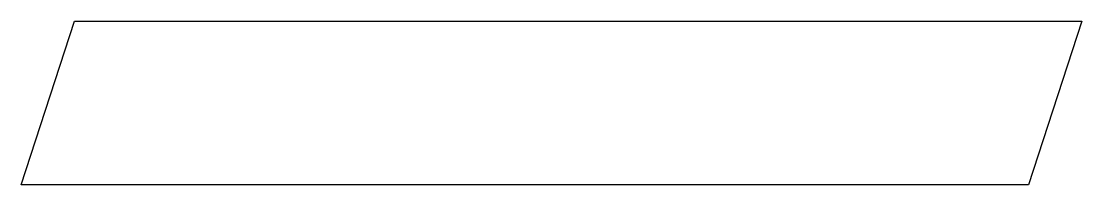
# Model space of a CAD drawing. Header units: inches. Extents: x 2 to 4.83, y 2 to 2.44.
import ezdxf

# ---------------------------------------------------------------- set-up
doc = ezdxf.new("R2010")
doc.units = ezdxf.units.IN
doc.header["$MEASUREMENT"] = 0
doc.layers.get('0').update_dxf_attribs({"linetype": 'CONTINUOUS'})

msp = doc.modelspace()

# ---------------------------------------------------------------- linework, layer by layer
for p, q in [((2, 2, 0.0625), (2.1422, 2.4375, 0.0625)), ((2.1422, 2.4375, 0.0625), (4.6875, 2.4375, 0.0625)), ((4.6875, 2.4375, 0.0625), (4.8297, 2.4375, 0.0625)), ((4.8297, 2.4375, 0.0625), (4.6875, 2, 0.0625)), ((4.6875, 2, 0.0625), (2, 2, 0.0625))]:
    msp.add_line(p, q)

doc.saveas('drawing.dxf')
